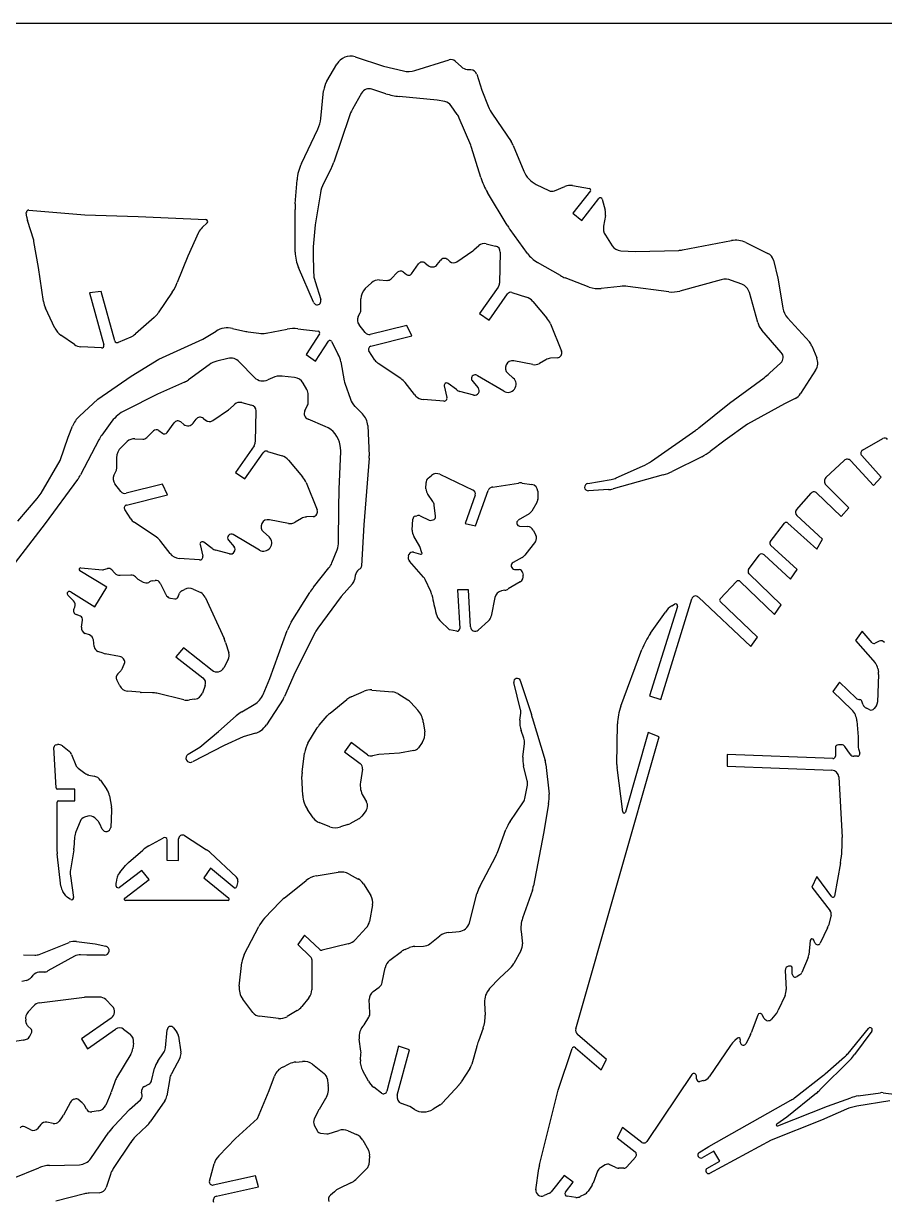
# Model space of a CAD drawing. Extents: x -388 to 195, y -213 to 246.
# Drawn here: x -265.9 to -44.5, y -56.7 to 246 of the extents above; entities that cross this region are included whole.
import ezdxf

# ---------------------------------------------------------------- set-up
doc = ezdxf.new("R2010")
doc.units = 0
doc.layers.add('CYAN', color=4, linetype='CONTINUOUS')

msp = doc.modelspace()

# ---------------------------------------------------------------- linework, layer by layer
at = {"layer": 'CYAN'}
for p, q in [((195, 246), (-388, 246)), ((-180.6, 237.44), (-173.33, 235.01)), ((-165.28, 233.93), (-156.42, 236.65)), ((-154.89, 236.3), (-153.3, 234.86)), ((-187.93, 231.19), (-185.35, 235.55)), ((-173.33, 235.01), (-168.2, 233.82)), ((-151.86, 234.22), (-150.85, 234.14)), ((-149.38, 232.98), (-148.05, 228.88)), ((-189.45, 221.6), (-188.73, 228.69)), ((-178.98, 228.09), (-181.31, 223.98)), ((-172.74, 227.95), (-176.31, 229.13)), ((-159.57, 226.31), (-169.34, 227.25)), ((-148.05, 228.88), (-146.41, 224.72)), ((-157.54, 225.91), (-159.57, 226.31)), ((-154.37, 222.61), (-155.95, 224.87)), ((-182.18, 222.04), (-186.12, 210.37)), ((-150.92, 214.73), (-153.85, 221.7)), ((-145.34, 222.69), (-140.51, 215.67)), ((-194.46, 209.97), (-190.21, 218.85)), ((-148.32, 206.43), (-150.67, 214.09)), ((-139.96, 214.66), (-137.29, 208.04)), ((-186.83, 208.69), (-188.75, 204.86)), ((-196.01, 199.63), (-195.57, 205.78)), ((-134.09, 204.64), (-130.84, 203.06)), ((-129.33, 203.01), (-126.7, 204.1)), ((-124.72, 204.31), (-120.36, 203.55)), ((-120.13, 202.98), (-124.62, 197.25)), ((-189.55, 202.44), (-190.88, 194.26)), ((-141.53, 194.17), (-146.56, 202.53)), ((-122.34, 195.34), (-117.95, 200.97)), ((-117.08, 200.8), (-116.32, 197.97)), ((-265.05, 196.16), (-265.18, 197.38)), ((-264.53, 198), (-250.15, 196.81)), ((-250.15, 196.81), (-236.4, 196.39)), ((-196.03, 187.19), (-196.06, 198.15)), ((-124.62, 197.25), (-122.34, 195.34)), ((-263.29, 190.26), (-264.89, 195.37)), ((-236.4, 196.39), (-218.99, 195.59)), ((-218.67, 194.73), (-219.99, 193.51)), ((-190.88, 194.26), (-191.4, 188.58)), ((-116.25, 196.66), (-116.74, 193.91)), ((-220.88, 192.27), (-223.63, 186.15)), ((-136.32, 186.89), (-140.78, 193.04)), ((-116.27, 191.57), (-114.53, 188.85)), ((-262.08, 183.22), (-263.22, 189.94)), ((-150.08, 187.78), (-148.84, 188.9)), ((-146.98, 189.37), (-144.5, 188.74)), ((-96.48, 187.76), (-83.89, 190.16)), ((-80.15, 189.66), (-74.47, 186.89)), ((-223.63, 186.15), (-226.36, 179.36)), ((-191.45, 187.04), (-191.33, 181.93)), ((-159.5, 184.04), (-158.71, 185.08)), ((-156.82, 185.28), (-156.28, 184.81)), ((-154.44, 184.71), (-150.38, 187.54)), ((-143.31, 187.21), (-143.51, 179.21)), ((-112.35, 187.58), (-108.53, 187.36)), ((-108.53, 187.36), (-97.43, 187.66)), ((-73.09, 185.18), (-71.94, 180.52)), ((-260.77, 174.52), (-262.08, 183.22)), ((-191.33, 174.3), (-195.2, 183.22)), ((-171.4, 180.35), (-169.71, 182.03)), ((-168.3, 182.13), (-167.41, 181.46)), ((-166.14, 181.64), (-164.36, 184.17)), ((-162.65, 184.39), (-161.88, 183.74)), ((-127.84, 181.16), (-133.74, 184.56)), ((-190.95, 179.67), (-189.47, 174.99)), ((-178.02, 177.82), (-176.43, 179.31)), ((-174.45, 180.05), (-172.44, 179.95)), ((-120.43, 178.24), (-126.65, 180.59)), ((-86.54, 180.1), (-97.13, 177.2)), ((-81.16, 178.93), (-83.84, 179.95)), ((-71.94, 180.52), (-70.65, 172.84)), ((-245.97, 177.12), (-248.92, 176.73)), ((-248.92, 176.73), (-245.22, 163.34)), ((-242.45, 164.41), (-245.97, 177.12)), ((-227.65, 176.93), (-231.24, 171.62)), ((-143.83, 178.24), (-148.64, 171.4)), ((-146.21, 169.69), (-141.47, 176.44)), ((-140.31, 176.83), (-136.57, 175.61)), ((-112.52, 178.41), (-117.38, 177.87)), ((-99.98, 177), (-110.49, 178.39)), ((-77.12, 169.11), (-79.25, 176.85)), ((-257.82, 167.63), (-260.24, 172.76)), ((-179.16, 172.42), (-179.16, 175.17)), ((-134.98, 174.55), (-131.31, 170.26)), ((-232.31, 170.41), (-237.14, 166.17)), ((-179.83, 170.63), (-179.34, 171.63)), ((-148.64, 171.4), (-146.21, 169.69)), ((-69.42, 170.3), (-63.81, 164.11)), ((-219.79, 164.85), (-216.39, 166.91)), ((-212.18, 167.58), (-208.71, 166.83)), ((-208.16, 166.74), (-205.36, 166.34)), ((-203.55, 166.39), (-198.1, 167.41)), ((-195.37, 167.51), (-190.11, 166.86)), ((-178.09, 166.52), (-179.63, 168.5)), ((-167.33, 168.35), (-176.76, 166.06)), ((-166.07, 165.65), (-167.33, 168.35)), ((-130.42, 168.79), (-127.58, 161.72)), ((-71.05, 161.41), (-76.05, 167.13)), ((-252.78, 163.44), (-256.28, 165.82)), ((-238.35, 165.37), (-241.58, 163.99)), ((-231.14, 159.7), (-219.79, 164.85)), ((-189.79, 166.19), (-193.26, 160.89)), ((-190.83, 159.2), (-187.49, 164.28)), ((-186.67, 164.23), (-184.96, 160.91)), ((-176.6, 163.02), (-166.07, 165.65)), ((-245.84, 162.57), (-251.2, 162.89)), ((-193.26, 160.89), (-190.83, 159.2)), ((-175.54, 159.45), (-177.08, 161.83)), ((-63.22, 163.14), (-61.93, 160.02)), ((-238.23, 155.28), (-231.14, 159.7)), ((-218.18, 158.26), (-223.51, 154.37)), ((-213.34, 159.87), (-216.22, 159.18)), ((-206.48, 154.96), (-210.44, 159.03)), ((-184.31, 159), (-183.45, 154.12)), ((-168.92, 154.72), (-174.67, 158.56)), ((-134.96, 158.28), (-139.84, 159.22)), ((-131.63, 159.52), (-133.2, 158.59)), ((-128.66, 160.02), (-130.37, 159.92)), ((-74.08, 156.04), (-71.2, 158.73)), ((-246.78, 149.38), (-238.23, 155.28)), ((-201.89, 154.91), (-203.1, 154.34)), ((-196.19, 154.96), (-199.44, 155.31)), ((-142.42, 151.42), (-149.16, 155.41)), ((-141.38, 156.08), (-139.97, 154.81)), ((-84.39, 148.34), (-75.46, 154.91)), ((-62.23, 156.85), (-66.09, 150.85)), ((-224.55, 153.77), (-231.44, 150.7)), ((-193.01, 151.86), (-194.01, 153.55)), ((-183.27, 153.48), (-181.84, 149.41)), ((-165.4, 150.55), (-167.78, 153.65)), ((-157.71, 152.8), (-157.02, 149.85)), ((-154.59, 151.84), (-156.74, 153.43)), ((-150.15, 150.45), (-153.67, 151.39)), ((-150.4, 153.97), (-149, 152.28)), ((-251.54, 145), (-246.78, 149.38)), ((-231.44, 150.7), (-239.79, 146.48)), ((-209.8, 148.52), (-207.3, 147.88)), ((-192.67, 148.77), (-192.67, 150.55)), ((-157.84, 148.89), (-163.09, 149.29)), ((-92.22, 142.02), (-84.39, 148.34)), ((-67.5, 149.58), (-70.2, 148.19)), ((-217.26, 143.88), (-213.19, 146.68)), ((-212.87, 146.93), (-211.66, 148.05)), ((-206.13, 146.36), (-206.3, 138.38)), ((-193.56, 146.43), (-192.94, 147.68)), ((-180.67, 147.55), (-178.74, 145.62)), ((-70.2, 148.19), (-79.75, 142.94)), ((-254.44, 139.64), (-253.33, 142.42)), ((-243.17, 143.71), (-245.77, 140.16)), ((-228.96, 140.81), (-227.17, 143.33)), ((-225.46, 143.56), (-224.68, 142.91)), ((-222.29, 143.21), (-221.52, 144.23)), ((-219.64, 144.43), (-219.07, 143.96)), ((-188.3, 142.39), (-192.74, 144.23)), ((-177.4, 142.62), (-177, 134.81)), ((-79.75, 142.94), (-85.5, 138.83)), ((-256.5, 133.59), (-254.44, 139.64)), ((-234.19, 139.52), (-232.51, 141.21)), ((-231.12, 141.3), (-230.2, 140.61)), ((-104.39, 133.44), (-93.04, 141.4)), ((-50.14, 136.31), (-44.92, 139.27)), ((-246.56, 138.9), (-251.25, 129.93)), ((-240.81, 136.99), (-239.25, 138.48)), ((-237.24, 139.2), (-235.23, 139.1)), ((-206.63, 137.39), (-211.43, 130.54)), ((-184.29, 136.2), (-184.49, 137.49)), ((-85.5, 138.83), (-89.34, 135.92)), ((-261.38, 125.21), (-256.5, 133.59)), ((-241.95, 131.59), (-241.95, 134.34)), ((-209, 128.86), (-204.27, 135.61)), ((-203.13, 135.97), (-199.39, 134.78)), ((-197.8, 133.72), (-194.14, 129.42)), ((-184.71, 126.23), (-184.27, 135.95)), ((-177, 134.24), (-178.36, 117.08)), ((-91.5, 134.59), (-99.14, 130.77)), ((-59.57, 129.23), (-54.89, 133.62)), ((-53.2, 133.57), (-47.33, 127.15)), ((-45.34, 129.35), (-50.37, 134.88)), ((-242.64, 129.8), (-242.15, 130.77)), ((-211.43, 130.54), (-209, 128.86)), ((-113.49, 129.14), (-106.7, 132.13)), ((-252.02, 128.71), (-260.34, 117.38)), ((-240.88, 125.66), (-242.42, 127.64)), ((-230.13, 127.52), (-239.54, 125.21)), ((-228.89, 124.82), (-230.13, 127.52)), ((-193.24, 127.94), (-190.39, 120.9)), ((-162.41, 126.35), (-162.4, 127.92)), ((-161.85, 129.08), (-160.96, 129.8)), ((-158.86, 130.07), (-150.3, 126.03)), ((-145.32, 126.8), (-138.6, 127.82)), ((-137.66, 127.82), (-135.18, 127.45)), ((-120.8, 127.72), (-114.78, 128.76)), ((-101.42, 129.9), (-114.31, 126.33)), ((-53.7, 121.42), (-59.6, 127.32)), ((-47.33, 127.15), (-45.34, 129.35)), ((-239.42, 122.16), (-228.89, 124.82)), ((-184.86, 121.37), (-184.71, 126.23)), ((-160.69, 123.08), (-161.95, 124.92)), ((-149.78, 124.74), (-152.38, 117.41)), ((-149.68, 116.79), (-146.41, 125.91)), ((-133.68, 125.71), (-133.67, 123.63)), ((-115.5, 126.13), (-120.6, 125.83)), ((-67.16, 120.95), (-63.36, 125.24)), ((-61.96, 125.28), (-55.68, 119.19)), ((-267.33, 117.98), (-262.38, 123.83)), ((-184.88, 112.72), (-184.86, 121.37)), ((-159.95, 119.29), (-160.29, 122.11)), ((-133.89, 122.81), (-135.23, 120.6)), ((-55.68, 119.19), (-53.7, 121.42)), ((-238.33, 118.6), (-239.89, 120.98)), ((-197.78, 117.43), (-202.66, 118.37)), ((-194.43, 118.7), (-196.01, 117.75)), ((-191.45, 119.19), (-193.16, 119.09)), ((-165.95, 115.72), (-165.8, 118.55)), ((-165.2, 119.29), (-164.78, 119.41)), ((-163.87, 119.35), (-161.61, 118.3)), ((-160.99, 118.25), (-160.56, 118.35)), ((-135.9, 119.91), (-138.7, 118.23)), ((-60.46, 113.41), (-67.08, 119.49)), ((-260.34, 117.38), (-268.92, 106.27)), ((-231.71, 113.89), (-237.47, 117.72)), ((-204.19, 115.25), (-202.77, 113.97)), ((-178.36, 117.08), (-178.96, 106.55)), ((-152.38, 117.41), (-149.68, 116.79)), ((-138.33, 116.76), (-136.25, 116.64)), ((-134.83, 115.72), (-134.14, 114.43)), ((-73.89, 112.7), (-70.25, 117.48)), ((-69.37, 117.54), (-61.95, 110.84)), ((-228.22, 109.7), (-230.57, 112.82)), ((-217.41, 111.01), (-219.54, 112.6)), ((-213.19, 113.12), (-211.78, 111.43)), ((-205.24, 110.59), (-211.96, 114.57)), ((-163.99, 111.48), (-165.57, 114.18)), ((-134.28, 112.78), (-136.99, 109.25)), ((-61.95, 110.84), (-60.46, 113.41)), ((-220.51, 111.98), (-219.81, 109.03)), ((-212.95, 109.62), (-216.49, 110.54)), ((-186.59, 107.27), (-185.26, 110.62)), ((-166.92, 109.11), (-166.79, 109.45)), ((-165.65, 110.06), (-163.79, 109.55)), ((-163.44, 109.89), (-163.99, 111.48)), ((-79.45, 105.56), (-76.7, 109.28)), ((-75.49, 109.38), (-68.64, 103.1)), ((-66.96, 105.56), (-73.8, 111.8)), ((-251.17, 105.98), (-245.62, 105.53)), ((-220.63, 108.04), (-225.89, 108.43)), ((-191.38, 101), (-187.36, 105.98)), ((-163.02, 103.62), (-166.64, 107.71)), ((-137.69, 108.66), (-139.99, 107.41)), ((-244.48, 101.07), (-251.39, 105.28)), ((-245.22, 105.58), (-244.28, 105.81)), ((-243.19, 105.48), (-242.47, 104.69)), ((-241.03, 104.09), (-238.3, 104.17)), ((-237.09, 103.7), (-236.66, 103.24)), ((-236.47, 103.1), (-235.16, 102.36)), ((-180.6, 104.04), (-180.79, 102.93)), ((-179.38, 105.75), (-179.66, 105.56)), ((-161.17, 99.9), (-162.62, 103.03)), ((-139.62, 105.62), (-138.43, 105.56)), ((-137.58, 104.81), (-137.43, 104.14)), ((-71.12, 96.48), (-79.35, 104.46)), ((-68.64, 103.1), (-66.96, 105.56)), ((-247.55, 95.96), (-244.48, 101.07)), ((-233.69, 102.28), (-233.47, 102.41)), ((-232.85, 102.63), (-232.06, 102.75)), ((-230.79, 102.09), (-229.51, 99.51)), ((-225.19, 100.1), (-224.5, 100.47)), ((-222.24, 100.52), (-220.33, 99.63)), ((-181.29, 101.91), (-184.26, 98.66)), ((-160.89, 99.04), (-161.17, 99.9)), ((-151.49, 100.33), (-154.27, 100.33)), ((-154.27, 100.33), (-153.72, 90.41)), ((-150.97, 90.83), (-151.49, 100.33)), ((-142.12, 100.25), (-142.99, 100.08)), ((-138.21, 102.39), (-141.25, 100.57)), ((-86.79, 98), (-82.6, 102.48)), ((-81.61, 102.51), (-72.76, 94)), ((-253.05, 97.52), (-254.48, 98.95)), ((-253.75, 99.88), (-247.55, 95.96)), ((-229.38, 99.29), (-229.11, 98.84)), ((-228.12, 98.22), (-227, 98.07)), ((-226.16, 98.54), (-225.77, 99.46)), ((-219.22, 98.49), (-214.31, 87.81)), ((-197.06, 92), (-192.32, 99.68)), ((-184.26, 98.66), (-190.22, 90.52)), ((-144.67, 98.4), (-145.62, 93.61)), ((-102.06, 72.19), (-94.05, 98.07)), ((-92.38, 98.5), (-78.88, 85.77)), ((-77.15, 88.2), (-86.77, 97.35)), ((-252.96, 95.42), (-252.74, 95.91)), ((-251.29, 93.58), (-252.36, 93.98)), ((-97.75, 96.11), (-104.91, 73.08)), ((-104.68, 89.18), (-100.84, 94.65)), ((-99.23, 96.24), (-98.54, 96.68)), ((-72.76, 94), (-71.12, 96.48)), ((-251, 90.76), (-250.7, 92.52)), ((-156.4, 90.04), (-158.85, 92.49)), ((-146.33, 92.34), (-148.99, 89.99)), ((-248.94, 88.75), (-250.07, 89.14)), ((-202.56, 77.57), (-198.1, 89.89)), ((-190.91, 89.39), (-196.06, 79.2)), ((-154.47, 89.74), (-156.4, 90.04)), ((-78.88, 85.77), (-77.15, 88.2)), ((-50.25, 89.74), (-51.99, 87.31)), ((-47.66, 86.76), (-50.25, 89.74)), ((-247.75, 85.77), (-247.95, 87.46)), ((-224.8, 85.4), (-226.75, 83.15)), ((-217.41, 79.65), (-224.8, 85.4)), ((-213.94, 86.81), (-213.13, 84.19)), ((-112.32, 70.43), (-106.87, 85.01)), ((-51.99, 87.31), (-46.9, 81.54)), ((-45.86, 87.12), (-46.88, 86.62)), ((-245.44, 84.06), (-246.76, 84.52)), ((-241.21, 83.22), (-244.93, 83.91)), ((-239.92, 82.15), (-240.22, 82.57)), ((-226.75, 83.15), (-219.76, 77.72)), ((-213.29, 82.4), (-214.41, 80.3)), ((-241.68, 78.73), (-240.91, 79.53)), ((-240.44, 80.22), (-239.87, 81.66)), ((-196.06, 79.2), (-198.76, 72.94)), ((-46.24, 80.12), (-46.09, 79.16)), ((-241.16, 75.64), (-241.93, 77.2)), ((-219.19, 75.76), (-219.91, 73.8)), ((-204.29, 73.45), (-202.56, 77.57)), ((-138.11, 69.51), (-139.82, 76.55)), ((-138.16, 77), (-135.29, 68.32)), ((-56.1, 76.58), (-57.84, 74.17)), ((-51.81, 72.49), (-56.1, 76.58)), ((-46.05, 78.61), (-46.28, 71.5)), ((-235.88, 74), (-239.2, 74.3)), ((-232.75, 73.9), (-235.6, 73.97)), ((-224.72, 72.09), (-231.64, 73.75)), ((-181.66, 72.81), (-178.31, 74.27)), ((-176.31, 74.59), (-170.98, 74.1)), ((-169.66, 73.65), (-167.11, 72.06)), ((-104.91, 73.08), (-102.06, 72.19)), ((-57.84, 74.17), (-52.93, 69.49)), ((-221.82, 72.24), (-223.24, 72.03)), ((-209.8, 68.97), (-206.58, 70.85)), ((-199.14, 72.24), (-203.45, 65.65)), ((-187.04, 68.67), (-182.8, 72.11)), ((-166.32, 71.4), (-164.51, 69.39)), ((-50.03, 70.78), (-50.42, 71.87)), ((-48.32, 69.5), (-49.18, 69.91)), ((-46.59, 70.61), (-47.18, 69.81)), ((-215.77, 63.93), (-211.24, 67.93)), ((-189.87, 65.55), (-187.81, 67.92)), ((-138.25, 66.84), (-138.06, 68.6)), ((-135.08, 67.5), (-131.77, 56.49)), ((-51.59, 66.64), (-51.29, 62.57)), ((-220.58, 59.89), (-215.77, 63.93)), ((-192.77, 60.88), (-190.39, 64.83)), ((-163.1, 66.34), (-162.72, 63.81)), ((-137.26, 62.17), (-137.96, 64.16)), ((-113.34, 55.46), (-113.17, 65.87)), ((-105.26, 63.64), (-111.11, 43.18)), ((-102.48, 62.57), (-105.26, 63.64)), ((-209.4, 62.55), (-214.28, 60.29)), ((-206.23, 63.46), (-209.4, 62.55)), ((-181.61, 61.13), (-183.37, 58.7)), ((-177.45, 57.93), (-181.61, 61.13)), ((-163.39, 61.11), (-164.36, 59.75)), ((-137.48, 57.34), (-137.11, 60.86)), ((-123.9, -12.54), (-102.48, 62.57)), ((-51.29, 62.57), (-51.29, 60.31)), ((-257.52, 49.41), (-258.09, 59.8)), ((-257.52, 60.49), (-257.15, 60.54)), ((-255.91, 60.19), (-254.17, 58.85)), ((-253.56, 58.03), (-252.46, 55.23)), ((-223.6, 58.06), (-220.58, 59.89)), ((-214.28, 60.29), (-222.49, 56.08)), ((-194.25, 53.5), (-193.64, 58.33)), ((-183.37, 58.7), (-179.31, 55.65)), ((-174.55, 58.03), (-176.18, 57.66)), ((-169.19, 58.31), (-174.55, 58.03)), ((-165.53, 58.99), (-169.19, 58.31)), ((-57.79, 56.97), (-84.93, 57.98)), ((-84.93, 57.98), (-84.93, 55.01)), ((-57.14, 59.72), (-57.14, 57.59)), ((-55.53, 60.49), (-56.37, 60.49)), ((-53.32, 58.06), (-54.69, 60.04)), ((-51.49, 57.54), (-52.36, 57.56)), ((-51.14, 59.22), (-50.89, 58.33)), ((-136.37, 51.22), (-137.34, 55.11)), ((-131.56, 55.41), (-130.77, 47.8)), ((-111.81, 43.23), (-113.29, 54.66)), ((-84.93, 55.01), (-58.06, 53.99)), ((-251.87, 54.46), (-250.1, 53.2)), ((-249.07, 52.73), (-247.75, 52.46)), ((-194.11, 47.47), (-194.3, 52.31)), ((-178.74, 54.24), (-179.26, 50.85)), ((-56.28, 52.23), (-55.43, 36.69)), ((-252.71, 49.06), (-257.15, 49.06)), ((-252.71, 46.08), (-252.71, 49.06)), ((-246.1, 51.36), (-244.45, 49.03)), ((-137.01, 46.68), (-136.35, 50.13)), ((-257.29, 33.2), (-257.29, 45.71)), ((-256.92, 46.08), (-252.71, 46.08)), ((-243.77, 47.37), (-243.29, 44.5)), ((-178.59, 47.3), (-177.7, 45.79)), ((-140.76, 40.81), (-137.48, 45.57)), ((-243.24, 43.56), (-243.49, 39.24)), ((-191.4, 41.7), (-192.91, 43.9)), ((-177.82, 43.56), (-178.91, 42.12)), ((-130.89, 45.34), (-132.21, 37.66)), ((-251.35, 40.81), (-252.44, 38.15)), ((-249.39, 42.15), (-250.2, 41.87)), ((-246.78, 40.91), (-247.6, 41.72)), ((-245.67, 38.82), (-246.29, 40.18)), ((-187.14, 39.44), (-189.89, 40.51)), ((-182.48, 39.99), (-184.41, 39.37)), ((-179.64, 41.49), (-182.03, 40.18)), ((-252.76, 36.76), (-252.96, 33.91)), ((-233.67, 34.53), (-229.9, 36.59)), ((-224.47, 37.14), (-218.82, 33.49)), ((-143.73, 33.49), (-141.86, 38.68)), ((-132.21, 37.66), (-134.76, 24.22)), ((-253, 33.52), (-253.82, 28.36)), ((-238.88, 30.22), (-235.26, 33.42)), ((-229.01, 36.05), (-229.01, 30.82)), ((-226.04, 30.77), (-226.04, 36.29)), ((-256.33, 24.17), (-257.24, 32.45)), ((-229.01, 30.82), (-226.04, 30.77)), ((-217.89, 32.77), (-211.11, 26.45)), ((-148.57, 24.05), (-144.46, 31.86)), ((-235.5, 28.16), (-241.23, 23.8)), ((-241.13, 27.69), (-239.64, 29.43)), ((-233.62, 25.88), (-235.5, 28.16)), ((-217.85, 28.73), (-219.56, 26.28)), ((-211.76, 23.74), (-217.85, 28.73)), ((-190.61, 26.78), (-184.96, 27.72)), ((-182.18, 27.25), (-179.83, 25.98)), ((-55.85, 30.1), (-57.39, 21.57)), ((-253.85, 26.82), (-253.03, 21.22)), ((-242.05, 24.17), (-242.07, 25.04)), ((-239.89, 21.07), (-233.62, 25.88)), ((-219.56, 26.28), (-213.12, 21.05)), ((-210.79, 25.34), (-211.16, 23.95)), ((-198.9, 21.09), (-193.24, 25.61)), ((-178.52, 24.76), (-176.58, 21.72)), ((-61.95, 26.63), (-63.19, 23.92)), ((-58.05, 21.4), (-61.95, 26.63)), ((-255.04, 21.69), (-255.81, 22.81)), ((-253.78, 20.73), (-254.64, 21.29)), ((-151.24, 14.75), (-149.31, 22.16)), ((-135.06, 23.13), (-137.59, 15.89)), ((-63.19, 23.92), (-58.45, 17.8)), ((-213.32, 20.48), (-239.69, 20.48)), ((-203.9, 15.9), (-199.93, 20.13)), ((-176.13, 19.31), (-176.92, 15.07)), ((-58.25, 16.69), (-58.95, 14.01)), ((-209.14, 6.57), (-205.43, 13.73)), ((-177.79, 13.39), (-180.62, 10.36)), ((-156.52, 12.25), (-153.9, 12.49)), ((-137.98, 12.44), (-137.63, 9.35)), ((-59.18, 13.39), (-61.03, 9.49)), ((-261.88, 6.59), (-254.17, 9.69)), ((-252.32, 9.9), (-247.5, 9.32)), ((-247.5, 9.32), (-244.78, 8.68)), ((-193.61, 11.55), (-195.39, 9.17)), ((-195.39, 9.17), (-192.07, 5.98)), ((-189.72, 7.83), (-193.61, 11.55)), ((-182.4, 9.32), (-189.1, 7.66)), ((-161.43, 9.3), (-158.85, 11.33)), ((-63.62, 10.17), (-64.01, 6.52)), ((-62.4, 9.54), (-62.69, 10.29)), ((-265.9, 6.5), (-262.97, 6.4)), ((-252.81, 6.12), (-259.63, 2.33)), ((-249.59, 6.37), (-251.22, 6.47)), ((-245.05, 6.36), (-249.59, 6.37)), ((-171.67, 5.11), (-168.72, 7.34)), ((-167.8, 7.86), (-166.67, 8.36)), ((-165.32, 8.65), (-163.02, 8.73)), ((-138.01, 7.54), (-139.84, 4.27)), ((-210.45, -1.56), (-209.77, 4.49)), ((-191.79, 5.28), (-191.78, -2.48)), ((-173.65, -0.59), (-172.91, 3.15)), ((-68.62, 3.55), (-69.17, 3.55)), ((-68.22, 1.54), (-68.22, 3.15)), ((-64.18, 5.83), (-65.77, 1.96)), ((-263.47, 1.22), (-263.96, 0.64)), ((-260.54, 2.06), (-261.93, 1.98)), ((-143.48, 0.52), (-146.06, -2.21)), ((-141.08, 2.68), (-143.48, 0.52)), ((-70.06, 2.48), (-69.78, -2.4)), ((-66.29, 1.34), (-67.01, 0.87)), ((-265.16, -0.09), (-266.34, -0.37)), ((-175.99, -2.95), (-174.45, -1.83)), ((-261.86, -5.9), (-250.18, -4.41)), ((-249.16, -4.36), (-246.39, -4.36)), ((-244.76, -5.04), (-243.07, -6.74)), ((-206.91, -8.34), (-209.53, -4.91)), ((-192.52, -4.56), (-194.35, -6.82)), ((-176.83, -8.43), (-177, -5.03)), ((-147.35, -5.85), (-147.21, -9.02)), ((-70.09, -3.98), (-71.82, -7.78)), ((-264.71, -8.18), (-263.27, -6.64)), ((-195.55, -7.85), (-198.15, -9.42)), ((-77.12, -9.02), (-78.76, -13.56)), ((-75.45, -9.87), (-75.98, -8.92)), ((-72.29, -8.5), (-73.55, -10.04)), ((-265.19, -11.13), (-265.33, -10.34)), ((-263.99, -12.52), (-264.76, -11.85)), ((-243.34, -9.79), (-251.02, -15.12)), ((-200.35, -9.89), (-205.19, -9.32)), ((-178.34, -11.53), (-177.13, -9.59)), ((-264.27, -14.47), (-263.79, -13.43)), ((-251.02, -15.12), (-249.46, -17.67)), ((-249.46, -17.67), (-242.22, -12.62)), ((-240.17, -12.67), (-238.5, -13.96)), ((-229.41, -17.47), (-228.98, -12.79)), ((-227.35, -12.3), (-226.46, -13.43)), ((-226.04, -14.4), (-225.41, -18.52)), ((-147.72, -12.39), (-148.94, -15.74)), ((-115.97, -20.45), (-123.46, -13.98)), ((-82.33, -14.97), (-83, -15.57)), ((-78.96, -14.03), (-80.07, -16.31)), ((-53.89, -18.86), (-48.61, -12.44)), ((-47.76, -13.13), (-52.26, -19.14)), ((-268.75, -15.84), (-265.9, -15.42)), ((-265.65, -15.34), (-265.15, -15.22)), ((-237.6, -16.21), (-237.81, -17.62)), ((-179.13, -18.29), (-179.58, -15.17)), ((-169.46, -16.98), (-172.49, -28.61)), ((-169.79, -29.62), (-166.66, -17.97)), ((-166.66, -17.97), (-169.46, -16.98)), ((-149.38, -17.13), (-150.62, -21.62)), ((-128.39, -28.31), (-124.84, -17.65)), ((-123.96, -17.41), (-117.33, -23.1)), ((-84.14, -16.86), (-89.59, -24.89)), ((-81.59, -15.94), (-81.58, -15.32)), ((-238.31, -19.03), (-241.98, -25.13)), ((-231.39, -20.87), (-229.88, -18.74)), ((-225.66, -19.93), (-227.89, -24.15)), ((-195.86, -21.1), (-194.13, -20.92)), ((-179.28, -20.52), (-179.13, -18.96)), ((-117.33, -23.1), (-115.97, -20.45)), ((-53.35, -20.52), (-61.11, -28.28)), ((-59.76, -24.13), (-54.76, -19.78)), ((-232.97, -25.9), (-232.21, -22.71)), ((-199.26, -22.38), (-197.58, -21.58)), ((-191.6, -21.67), (-188.58, -24.07)), ((-177.22, -26.03), (-178.69, -23.38)), ((-151.15, -22.78), (-153.35, -26.2)), ((-242.45, -26.15), (-243.36, -28.85)), ((-234.82, -27.35), (-233.67, -26.8)), ((-228.32, -25.36), (-229.06, -29.82)), ((-202.71, -28.43), (-201.35, -24.69)), ((-187.86, -25.28), (-187.56, -27.14)), ((-153.92, -26.97), (-158.14, -31.58)), ((-94.07, -24.31), (-105.66, -41.52)), ((-92.89, -25.38), (-92.89, -24.66)), ((-91.05, -25.88), (-92, -26.08)), ((-67.63, -30.27), (-60.17, -24.47)), ((-243.46, -29.1), (-244.75, -32.2)), ((-235.41, -29.57), (-235.55, -28.83)), ((-205.78, -35.65), (-202.71, -28.43)), ((-173.85, -29.08), (-175.86, -27.59)), ((-133.25, -47.55), (-128.39, -28.31)), ((-62, -29.08), (-69.66, -35.25)), ((-51.29, -29.82), (-45.51, -28.98)), ((-44.85, -28.98), (-41.3, -29.45)), ((-253.85, -31.43), (-255.63, -34.78)), ((-252.46, -30.54), (-252.96, -30.69)), ((-250.78, -31.61), (-251.97, -30.64)), ((-249.73, -33.24), (-250.23, -32.25)), ((-242.57, -37.48), (-238.68, -33.29)), ((-238.68, -33.29), (-235.85, -30.84)), ((-229.58, -31.06), (-233.32, -36.46)), ((-188.21, -30.49), (-189.92, -33.34)), ((-166.59, -32.57), (-168.72, -31.75)), ((-165.4, -33.29), (-166.59, -32.57)), ((-158.76, -32.1), (-160.6, -33.23)), ((-89.72, -42.84), (-68.59, -30.91)), ((-71.97, -37.53), (-59.15, -32.4)), ((-54.29, -33.24), (-60.74, -36.04)), ((-59.15, -32.4), (-53.15, -30.29)), ((-43.11, -31.08), (-51.61, -32.45)), ((-255.93, -35.22), (-256.77, -36.34)), ((-246.61, -33.66), (-248.32, -33.93)), ((-211.38, -40.8), (-205.78, -35.65)), ((-190.31, -34.03), (-191.16, -35.72)), ((-60.74, -36.04), (-73.63, -41.2)), ((-69.66, -35.25), (-72.21, -37.06)), ((-263.99, -38.52), (-265.57, -37.73)), ((-261.47, -37.18), (-262.18, -38.12)), ((-258.26, -36.92), (-259.92, -36.59)), ((-248.62, -45.91), (-243.93, -39.12)), ((-234.17, -37.46), (-237.07, -40.26)), ((-191.13, -37.33), (-190.34, -38.85)), ((-187.56, -39.54), (-184.79, -38.67)), ((-182.45, -38.8), (-180.28, -39.73)), ((-111.9, -37.93), (-113.24, -40.58)), ((-106.94, -41.75), (-111.9, -37.93)), ((-238.31, -41.74), (-242.82, -48.51)), ((-215.7, -45.24), (-211.38, -40.8)), ((-189.52, -39.39), (-187.88, -39.56)), ((-178.66, -41.17), (-177.22, -43.75)), ((-113.24, -40.58), (-108.66, -44.17)), ((-73.63, -41.2), (-89.49, -49.75)), ((-176.9, -45.31), (-177.12, -47.52)), ((-92.18, -44.38), (-89.72, -42.84)), ((-88.43, -44), (-91.38, -45.69)), ((-86.89, -46.55), (-88.43, -44)), ((-268.73, -51.07), (-261.93, -48.26)), ((-259.23, -47.7), (-251.54, -47.5)), ((-218.1, -51.71), (-216.89, -47.3)), ((-177.52, -48.36), (-180.48, -51.3)), ((-116.37, -47.54), (-117.58, -48.29)), ((-113.79, -48.17), (-115.1, -47.5)), ((-111.53, -48.38), (-112.87, -48.36)), ((-108.53, -45.59), (-110.74, -48.04)), ((-90.21, -48.44), (-86.89, -46.55)), ((-243.56, -50.02), (-244.63, -53.35)), ((-206.25, -50.32), (-217.14, -52.73)), ((-205.51, -53.2), (-206.25, -50.32)), ((-134.14, -53.92), (-133.42, -48.44)), ((-126.92, -50.25), (-130.2, -54.46)), ((-124.55, -52.01), (-126.92, -50.25)), ((-118.28, -49.13), (-119.44, -52.26)), ((-216.24, -55.58), (-205.51, -53.2)), ((-185.97, -54.44), (-187, -55.35)), ((-181.74, -52.18), (-184.74, -53.59)), ((-126.54, -54.58), (-124.55, -52.01)), ((-119.71, -52.78), (-120.75, -54.34)), ((-250.25, -54.98), (-257.62, -56.89)), ((-246.44, -54.71), (-248.99, -54.81)), ((-130.65, -54.82), (-132.06, -55.45)), ((-123.85, -55.9), (-126.11, -55.63)), ((-121.63, -55.12), (-122.78, -55.7))]:
    msp.add_line(p, q, dxfattribs=at)
for centre, radius, start, end in [((-181.77, 233.45), 4.16, 73.6057, 149.6014), ((-155.96, 235.14), 1.58, 47.3352, 107.1943), ((-166.94, 239.3), 5.62, 257.0161, 287.1778), ((-151.63, 236.66), 2.46, 227.1376, 264.5332), ((-150.99, 232.45), 1.69, 17.9762, 85.0459), ((-182.63, 228.13), 6.12, 150.052, 174.8187), ((-177.01, 226.98), 2.27, 71.9493, 150.5959), ((-167.83, 243.09), 15.91, 252.0344, 264.5604), ((-158.05, 223.4), 2.56, 34.9821, 78.4343), ((-136.96, 228.37), 10.13, 201.1428, 214.1642), ((-197.73, 222.43), 8.33, 334.5193, 354.2844), ((-171.55, 218.43), 11.22, 150.4028, 161.2414), ((-158.36, 219.74), 4.92, 23.4892, 35.7759), ((-144.95, 212.63), 5.38, 22.0877, 34.418), ((-157.45, 211.86), 7.14, 18.2213, 23.7687), ((-183.82, 204.92), 11.78, 154.5833, 175.7888), ((-198.37, 214.51), 12.93, 333.2383, 341.3264), ((-131.4, 211.73), 17.73, 197.4182, 211.2584), ((-131.24, 210.52), 6.54, 202.2906, 244.1154), ((-181.22, 201.04), 8.45, 153.1238, 170.5126), ((-130.03, 204.69), 1.83, 243.6617, 292.556), ((-125.34, 200.8), 3.57, 80.0476, 112.5423), ((-120.41, 203.2), 0.35, 320.7509, 81.7732), ((-117.56, 200.69), 0.487, 13.5672, 143.7524), ((-264.58, 197.4), 0.596, 85.2626, 182.5837), ((-177.39, 198.26), 18.67, 175.7923, 180.3589), ((-119.24, 197.18), 3.03, 350.1677, 15.2258), ((-261.26, 196.52), 3.81, 185.3472, 197.6014), ((-219.03, 195.09), 0.508, 314.9967, 85.7008), ((-128.02, 202.31), 15.78, 211.051, 215.9959), ((-113.49, 193.34), 3.3, 170.0541, 212.4086), ((-217.33, 190.66), 3.89, 132.9449, 155.5647), ((-265.55, 189.58), 2.36, 8.9342, 16.931), ((-178.61, 187.39), 12.85, 174.7072, 181.569), ((-152.1, 190.02), 3.02, 304.8267, 312.1621), ((-147.47, 187.39), 2.04, 75.9885, 132.084), ((-144.85, 187.24), 1.54, 359.0038, 77.0179), ((-112.2, 190.34), 2.76, 212.544, 266.8809), ((-97.58, 193.44), 5.78, 271.4934, 280.901), ((-82.77, 184.29), 5.98, 63.9601, 100.7504), ((-185.93, 187.24), 10.1, 180.2891, 203.4258), ((-163.4, 183.48), 1.18, 50.603, 144.2939), ((-157.67, 184.29), 1.3, 49.3365, 142.7718), ((-155.29, 185.96), 1.51, 229.4156, 304.3482), ((-129.55, 191.8), 8.36, 215.9444, 239.9355), ((-75.61, 184.56), 2.59, 13.7746, 63.9322), ((-183.05, 182.16), 8.28, 181.5902, 197.5103), ((-168.95, 181.27), 1.08, 53.0202, 134.8768), ((-166.86, 182.16), 0.888, 231.9804, 324.0686), ((-160.84, 185.06), 1.68, 231.775, 322.8134), ((-238.24, 184.11), 12.79, 325.8689, 338.2077), ((-174.57, 177.35), 2.7, 87.3589, 133.4973), ((-172.36, 181.31), 1.37, 266.7725, 314.969), ((-145.27, 179.26), 1.76, 324.6747, 358.3709), ((-123.78, 188.18), 8.11, 239.9258, 249.2541), ((-85.42, 175.92), 4.33, 68.6245, 105.027), ((-82.28, 176), 3.14, 15.7844, 69.2306), ((-175.51, 175.17), 3.65, 133.3325, 179.9977), ((-140.63, 175.86), 1.02, 71.4915, 145.0958), ((-137.66, 172.27), 3.52, 40.4157, 71.9271), ((-118.13, 184.39), 6.57, 249.5378, 276.5756), ((-111.6, 170.01), 8.45, 82.4262, 96.2321), ((-99.07, 184.24), 7.3, 262.8211, 285.3909), ((-254.36, 175.46), 6.48, 188.3666, 204.6474), ((-190.4, 174.64), 0.993, 200.347, 20.4757), ((-65.74, 173.65), 4.98, 189.4577, 222.3752), ((-236.58, 175.23), 6.45, 311.5056, 325.9002), ((-178.02, 169.72), 2.02, 153.3213, 217.3904), ((-180.94, 172.41), 1.79, 333.8304, 0.0544), ((-135.42, 166.75), 5.4, 22.2506, 40.4954), ((-253.72, 169.55), 4.52, 205.1117, 235.5431), ((-213.44, 161.93), 5.79, 77.415, 120.6797), ((-207.19, 173.75), 7.08, 257.6099, 262.0888), ((-196.44, 158.58), 8.99, 83.1613, 100.6337), ((-190.18, 166.42), 0.447, 329.4, 82.0932), ((-177.07, 167.31), 1.29, 217.9221, 284.2913), ((-72.21, 170.48), 5.1, 195.5982, 221.0608), ((-241.83, 164.58), 0.644, 195.6491, 292.6105), ((-240.28, 169.63), 4.67, 294.2946, 312.1471), ((-204.61, 171.92), 5.63, 262.3374, 280.8281), ((-187.09, 164.02), 0.476, 27.3652, 145.6277), ((-66.27, 161.93), 3.29, 21.702, 41.5445), ((-251, 166.04), 3.16, 235.5553, 266.3935), ((-245.83, 163.19), 0.62, 268.5146, 13.8205), ((-190.98, 157.82), 6.77, 10.0903, 27.2072), ((-176.41, 162.25), 0.793, 104.4456, 212.1493), ((-128.73, 161.26), 1.24, 273.4097, 21.9487), ((-72.51, 160.14), 1.93, 312.9208, 40.8664), ((-214.9, 153.81), 5.53, 103.7991, 126.3413), ((-212.63, 156.9), 3.05, 44.1444, 103.4688), ((-172.95, 161.1), 3.07, 212.5089, 235.9427), ((-140.19, 157.44), 1.81, 79.0196, 228.8967), ((-134.49, 160.74), 2.5, 259.1794, 300.8543), ((-130.18, 157.12), 2.81, 93.8098, 121.107), ((-65.12, 158.73), 3.45, 326.9708, 21.9659), ((-204.35, 157.05), 2.98, 224.4732, 294.6539), ((-199.94, 150.68), 4.66, 83.745, 114.6566), ((-196.49, 152.11), 2.87, 30.0941, 84.0384), ((-171.52, 150.8), 4.7, 37.2949, 56.4083), ((-149.78, 154.69), 0.95, 49.2588, 229.2739), ((-141.35, 153.23), 2.1, 239.5151, 48.7656), ((-83.25, 165.84), 13.42, 305.5024, 313.1088), ((-226.85, 158.96), 5.67, 293.9641, 306.0901), ((-195.25, 150.57), 2.58, 359.4398, 29.9963), ((-179.36, 154.88), 4.15, 190.4661, 199.686), ((-157.12, 152.95), 0.613, 51.2948, 194.1334), ((-152.98, 153.99), 2.69, 233.1877, 254.9993), ((-149.86, 151.54), 1.13, 254.7262, 40.554), ((-210.29, 146.53), 2.04, 75.9885, 132.084), ((-195.11, 148.8), 2.44, 332.5856, 359.2242), ((-177.15, 151.07), 4.98, 199.516, 225.0077), ((-162.81, 152.46), 3.22, 216.3899, 226.3932), ((-162.84, 152.51), 3.23, 227.4046, 265.5365), ((-157.8, 149.68), 0.795, 266.9561, 12.4953), ((-69.12, 152.81), 3.61, 296.5887, 327.0008), ((-235.93, 138.35), 9, 115.4374, 143.5104), ((-214.86, 149.19), 3.01, 303.5275, 311.2832), ((-207.66, 146.39), 1.54, 359.0499, 76.226), ((-192.12, 145.71), 1.61, 153.2907, 247.4281), ((-181.96, 142.38), 4.57, 2.9786, 45.1402), ((-246.78, 139.79), 7.05, 132.4606, 158.1326), ((-226.21, 142.64), 1.18, 51.0174, 144.5486), ((-223.63, 144.23), 1.68, 231.6156, 322.8315), ((-220.49, 143.44), 1.3, 49.2308, 142.7344), ((-218.11, 145.13), 1.51, 230.8444, 304.3336), ((-190.76, 136.55), 6.34, 8.5289, 67.2018), ((-237.91, 134.36), 9.77, 143.5725, 152.3394), ((-235.19, 140.49), 1.39, 268.2508, 315.8485), ((-231.76, 140.44), 1.08, 53.5027, 134.1125), ((-229.68, 141.33), 0.888, 234.0517, 324.0517), ((-102.03, 154.11), 15.57, 305.298, 309.0787), ((-44.46, 138.47), 0.922, 34.7793, 119.8546), ((-238.31, 134.34), 3.65, 133.3402, 179.9526), ((-237.41, 136.5), 2.71, 86.4749, 132.9015), ((-208.06, 138.4), 1.76, 324.6947, 359.179), ((-49.68, 135.5), 0.929, 119.2902, 221.8161), ((-203.45, 135.01), 1.02, 71.4924, 143.9452), ((-200.48, 131.44), 3.52, 40.4157, 71.9271), ((-185.6, 136), 1.33, 357.9582, 8.6455), ((-181.41, 134.6), 4.42, 357.2531, 2.7469), ((-181.43, 134.31), 4.43, 359.0452, 0.9548), ((-112.16, 144.4), 13.43, 294.0002, 305.3367), ((-97.62, 146.91), 13.75, 296.4017, 306.9823), ((-54.07, 132.75), 1.19, 43.3449, 133.4234), ((-243.73, 131.59), 1.78, 332.6191, 359.9363), ((-159.7, 128.26), 1.99, 64.9861, 129.4392), ((-104.79, 142.18), 12.74, 285.3634, 296.3505), ((-259.72, 134.36), 9.56, 323.7298, 332.3599), ((-240.84, 128.9), 2.02, 153.3851, 218.4487), ((-198.25, 125.91), 5.4, 22.0694, 40.5062), ((-160.88, 127.92), 1.51, 129.8078, 180.0945), ((-138.13, 124.59), 3.26, 81.6865, 98.3135), ((-135.43, 125.71), 1.75, 359.9385, 81.8305), ((-120.7, 126.78), 0.947, 96.0542, 276.0542), ((-115.71, 134.29), 5.61, 279.6044, 293.3466), ((-58.65, 128.26), 1.33, 133.4538, 224.9746), ((-269.62, 130.05), 9.55, 319.3437, 329.5995), ((-239.87, 126.46), 1.29, 218.3221, 284.7469), ((-159.9, 126.35), 2.51, 179.9993, 214.9246), ((-150.74, 125.11), 1.03, 339.3503, 64.471), ((-145.11, 125.44), 1.38, 98.5777, 160.042), ((-115.84, 131.83), 5.71, 273.4771, 285.5961), ((-62.64, 124.59), 0.965, 45.0077, 138.1044), ((-239.22, 121.4), 0.793, 104.4456, 212.1493), ((-162.47, 121.79), 2.2, 8.4565, 35.9209), ((-135.25, 123.63), 1.58, 329.0223, 0.0156), ((-235.75, 120.26), 3.07, 212.7928, 235.9549), ((-203.04, 116.62), 1.79, 77.7564, 229.849), ((-192.99, 116.29), 2.8, 93.5133, 120.8135), ((-191.54, 120.43), 1.24, 273.7742, 22.3728), ((-164.97, 118.5), 0.825, 106.0798, 176.6899), ((-164.41, 118.15), 1.32, 65.8617, 106.3712), ((-161.23, 119.12), 0.9, 245.4315, 285.7711), ((-160.78, 119.16), 0.842, 284.6988, 8.7261), ((-138.28, 117.55), 0.791, 121.7369, 266.7299), ((-136.99, 121.64), 2.04, 302.1883, 329.4143), ((-66.36, 120.26), 1.05, 138.9401, 227.0171), ((-197.32, 119.89), 2.5, 259.4312, 301.3964), ((-163.22, 115.57), 2.73, 176.9299, 210.5575), ((-136.35, 114.93), 1.71, 27.4276, 86.5382), ((-69.78, 117.11), 0.599, 46.5838, 141.741), ((-234.31, 109.97), 4.7, 37.2914, 56.4118), ((-219.93, 112.14), 0.601, 49.5031, 195.6395), ((-212.45, 113.74), 0.968, 59.5028, 219.8063), ((-204.17, 112.4), 2.1, 239.5165, 48.3089), ((-190.11, 112.58), 5.23, 338.0228, 1.5843), ((-135.48, 113.71), 1.52, 322.1877, 28.2439), ((-73.35, 112.3), 0.666, 142.7589, 228.1218), ((-225.64, 111.65), 3.24, 217.1969, 265.5822), ((-220.58, 108.83), 0.795, 266.4935, 14.4653), ((-215.74, 113.12), 2.69, 231.7559, 253.8119), ((-212.65, 110.71), 1.13, 255.0093, 39.368), ((-165.57, 108.65), 1.42, 161.4789, 221.4792), ((-165.89, 109.15), 0.941, 74.8177, 161.6125), ((-163.71, 109.82), 0.282, 254.6531, 14.9531), ((-138.72, 110.59), 2.19, 298.2158, 322.2744), ((-76.05, 108.8), 0.807, 45.7473, 143.6684), ((-251.28, 105.63), 0.365, 72.1557, 252.1557), ((-191.26, 109.18), 5.04, 320.648, 337.7671), ((-180, 106.59), 1.05, 306.6098, 357.5484), ((-139.54, 106.57), 0.953, 117.9829, 265.426), ((-245.56, 106.75), 1.22, 267.4691, 286.2709), ((-244.01, 104.74), 1.11, 42.3625, 104.3994), ((-241.11, 105.95), 1.86, 222.8174, 272.2125), ((-238.23, 102.56), 1.61, 44.9711, 92.5929), ((-236.02, 103.9), 0.91, 226.0701, 240.6617), ((-182.78, 103.27), 2.02, 317.5699, 350.2656), ((-178.27, 103.65), 2.36, 126.0412, 170.3532), ((-164.94, 101.91), 2.57, 25.7551, 41.7307), ((-138.5, 104.62), 0.938, 11.6995, 85.3355), ((-139.02, 103.8), 1.62, 300.0588, 12.3485), ((-78.78, 105.07), 0.834, 144.1237, 226.3327), ((-254.07, 99.38), 0.592, 56.9578, 226.8056), ((-234.35, 103.8), 1.66, 240.7497, 293.2932), ((-232.58, 100.89), 1.76, 98.7986, 120.4256), ((-231.89, 101.55), 1.22, 26.1984, 98.116), ((-224.57, 98.96), 1.3, 118.5643, 157.4613), ((-223.32, 98.3), 2.47, 64.1241, 118.4139), ((-181.44, 92.88), 12.83, 140.7793, 148.0083), ((-142.57, 97.97), 2.15, 101.3408, 168.4972), ((-142.62, 102.93), 2.73, 280.529, 300.0661), ((-82.09, 102.02), 0.683, 44.9669, 137.7871), ((-254.1, 96.48), 1.47, 337.2583, 44.9707), ((-227.31, 100.64), 2.47, 207.1785, 213.1042), ((-227.95, 99.59), 1.38, 213.0322, 263.0806), ((-226.89, 98.86), 0.802, 262.2105, 336.228), ((-221.37, 97.5), 2.37, 24.6806, 63.9912), ((86.57, 152.11), 253.09, 192.1047, 193.232), ((-93.09, 97.77), 1.01, 46.0583, 162.8971), ((-86.43, 97.69), 0.474, 139.2502, 224.9763), ((-252, 94.97), 1.05, 154.9889, 249.9812), ((-156.41, 94.97), 3.48, 193.1244, 225.3141), ((-95.82, 91.16), 6.11, 123.9163, 145.2311), ((-98.24, 96.26), 0.516, 343.2608, 125.0135), ((-251.64, 92.69), 0.957, 349.4664, 68.6646), ((-187.41, 85.93), 11.4, 147.8286, 159.6638), ((-149.78, 90.88), 1.19, 182.3803, 311.6705), ((-147.87, 94.05), 2.3, 311.9493, 348.7936), ((-249.56, 90.51), 1.46, 170.2137, 249.657), ((-249.49, 87.3), 1.55, 5.8465, 69.3009), ((-222.96, 84), 9.45, 17.2994, 23.7223), ((-183.59, 85.7), 8.19, 144.0056, 153.2139), ((-154.37, 90.39), 0.652, 261.7766, 2.0561), ((-89.32, 78.46), 18.73, 145.0799, 159.5403), ((-246.24, 85.95), 1.52, 186.4733, 249.726), ((-47.18, 87.19), 0.645, 221.947, 297.5976), ((-45.37, 86.15), 1.09, 39.5349, 117.2207), ((-244.28, 87.12), 3.27, 249.1472, 258.6152), ((-241.5, 81.68), 1.57, 34.7578, 79.0783), ((-240.35, 81.86), 0.525, 337.5019, 34.0283), ((-215.35, 83.49), 2.33, 332.0443, 17.2772), ((-240.74, 77.79), 1.33, 135.0623, 206.6465), ((-242.35, 81.01), 2.07, 314.148, 337.571), ((-216.18, 81.25), 2.01, 232.5009, 331.7756), ((-49.01, 79.67), 2.81, 9.1646, 41.4697), ((-48.89, 78.71), 2.84, 357.9751, 9.0218), ((-220.8, 76.36), 1.72, 339.691, 52.4388), ((-138.97, 76.72), 0.862, 18.5302, 191.9244), ((-238.99, 76.7), 2.42, 206.2281, 265.0212), ((-235.39, 78.03), 4.06, 263.0647, 266.909), ((-232.9, 68.57), 5.33, 76.2876, 88.3788), ((-222.2, 74.64), 2.43, 278.8683, 339.7805), ((-209.35, 75.59), 5.49, 300.383, 337.1414), ((-203.15, 74.87), 4.8, 326.7552, 336.2964), ((-179.72, 68.35), 4.86, 113.4805, 129.2527), ((-176.68, 70.48), 4.13, 84.8369, 113.3384), ((-171.25, 71.15), 2.96, 57.65, 84.7344), ((-223.83, 75.78), 3.8, 256.4276, 278.9839), ((-169.04, 68.97), 3.65, 41.6769, 58.0048), ((-99.52, 65.71), 13.65, 159.7548, 179.3201), ((-50.98, 73.37), 1.21, 226.7138, 275.3777), ((-50.84, 71.72), 0.446, 19.3493, 93.4113), ((-48.55, 71.37), 1.59, 201.8639, 246.5447), ((-47.94, 70.38), 0.958, 246.7735, 323.4146), ((-47.87, 71.54), 1.59, 323.8782, 358.2411), ((-205.16, 61.03), 9.19, 120.2955, 131.3868), ((-183.15, 63.88), 6.17, 129.1227, 139.0757), ((-168.77, 65.57), 5.72, 7.7198, 41.8531), ((-132.26, 66.14), 6.04, 173.3886, 199.1801), ((-140.63, 68.91), 2.59, 352.9368, 13.3074), ((-141.93, 66.16), 6.98, 11.1317, 18.0418), ((-55.95, 66.33), 4.37, 4.075, 46.2673), ((-207.35, 67.38), 4.07, 285.9309, 307.1178), ((-208.41, 68.92), 5.94, 306.3621, 326.5944), ((-185.95, 62.17), 5.17, 139.208, 149.0753), ((-166.46, 63.3), 3.77, 324.4375, 7.775), ((-256.95, 58.87), 1.68, 51.8123, 96.8787), ((-187.12, 57.54), 6.56, 149.3558, 173.0709), ((-140.14, 61.19), 3.04, 353.8513, 18.9658), ((-257.42, 59.82), 0.673, 98.6527, 182.3196), ((-255.34, 57.34), 1.91, 21.2251, 52.3551), ((-223.01, 57.09), 1.13, 121.6223, 297.0474), ((-176.53, 59.15), 1.53, 232.9508, 283.1094), ((-165.87, 60.81), 1.85, 280.7034, 324.826), ((-57.76, 57.59), 0.62, 267.7118, 359.9147), ((-56.37, 59.72), 0.768, 90, 180), ((-55.55, 59.44), 1.05, 35.2559, 89.1871), ((-52.37, 58.73), 1.16, 215.017, 270.7294), ((-51.49, 58.16), 0.62, 270.0461, 16.324), ((-47.35, 60.3), 3.94, 179.8121, 195.8522), ((-250.87, 55.85), 1.7, 201.1611, 234.3182), ((-180.2, 54.47), 1.48, 351.0543, 53.0142), ((-130.99, 56.65), 6.53, 173.9207, 193.6426), ((-137.49, 54.82), 5.95, 5.6832, 16.3574), ((-107.69, 55.41), 5.65, 179.5821, 187.6349), ((-248.44, 55.51), 2.84, 234.2224, 257.2674), ((-248.35, 49.78), 2.74, 35.1155, 77.428), ((-187.21, 52.61), 7.1, 172.7826, 182.4074), ((-58.13, 52.13), 1.86, 3.0236, 87.7455), ((-257.15, 49.43), 0.372, 183.7303, 270.0627), ((-247.72, 46.73), 4, 9.2819, 35.2225), ((-173.95, 50.01), 5.37, 171.0481, 210.3119), ((-138.82, 50.62), 2.53, 348.6673, 13.5842), ((-256.92, 45.71), 0.371, 90, 180), ((-187.26, 47.77), 6.85, 182.5038, 214.4119), ((-179.43, 44.77), 2.01, 323.0091, 30.3871), ((-139.93, 47.26), 2.98, 325.356, 348.7798), ((-138.8, 46.96), 8.07, 348.4727, 5.9743), ((-247.5, 43.8), 4.27, 356.6933, 9.3778), ((-111.46, 43.28), 0.361, 188.331, 343.9381), ((-249.61, 40.09), 1.88, 108.4066, 157.5246), ((-248.84, 40.48), 1.75, 44.9992, 108.1883), ((-248.5, 39.2), 2.42, 24.0526, 44.8841), ((-188.74, 43.53), 3.23, 214.5022, 249.1515), ((-185.68, 43.28), 4.12, 249.1843, 287.9191), ((-183.27, 42.44), 2.58, 287.8835, 298.7342), ((-180.69, 43.46), 2.23, 298.2552, 323.1014), ((-133.02, 35.48), 9.39, 145.4226, 160.0728), ((-248.35, 36.47), 4.42, 157.6115, 176.1701), ((-244.64, 39.34), 1.15, 206.4628, 355.3871), ((-229.6, 36.08), 0.595, 357.0715, 120.1065), ((-225.03, 36.3), 1, 56.2109, 180.5569), ((-83.93, 35.2), 28.54, 349.6979, 2.995), ((-257.41, 34.25), 4.47, 350.6033, 355.7382), ((-229.52, 26.95), 8.64, 118.6703, 131.5555), ((-222.36, 27.96), 6.57, 47.0164, 57.3548), ((-156.15, 38.01), 13.21, 332.2527, 340.0082), ((-250.68, 33.27), 6.62, 180.6063, 187.0704), ((-248.47, 27.49), 5.42, 170.7879, 187.0837), ((-238.08, 25.12), 3.99, 139.8058, 181.0885), ((-233.86, 24.6), 7.54, 131.7527, 140.1657), ((-184.26, 23.41), 4.36, 61.5185, 99.2227), ((-211.88, 25.63), 1.12, 345.083, 47.259), ((-189.69, 21.2), 5.66, 99.3395, 128.7876), ((-181.51, 22.86), 3.55, 32.4595, 61.639), ((-142.17, 25.64), 7.54, 340.5829, 349.1817), ((-253.38, 24.52), 2.97, 186.683, 215.1506), ((-253.82, 22.53), 1.49, 214.7834, 236.5889), ((-253.53, 21.16), 0.502, 240.7259, 6.4851), ((-241.53, 24.23), 0.521, 186.0465, 305.166), ((-211.53, 24.05), 0.384, 233.0403, 344.9132), ((-179.37, 19.95), 3.3, 348.8408, 32.2478), ((-140.78, 19.88), 8.83, 151.8461, 165.0258), ((-57.76, 21.64), 0.38, 219.3162, 348.7563), ((-239.68, 20.81), 0.338, 129.8387, 266.757), ((-213.33, 20.8), 0.322, 271.3485, 50.4973), ((-192.77, 13.43), 9.8, 128.6967, 136.9087), ((-196.9, 9.32), 9.6, 136.7966, 152.6545), ((-130.25, 13.31), 7.78, 160.6196, 186.3966), ((-59.47, 17.03), 1.28, 344.3546, 36.9884), ((-180.28, 15.73), 3.42, 316.6642, 348.8561), ((-156.14, 7.86), 4.41, 94.9695, 127.9658), ((-154.18, 15.52), 3.04, 275.4334, 345.3106), ((-62.25, 14.87), 3.41, 334.1862, 345.2824), ((-252.86, 6.3), 3.64, 81.4427, 111.141), ((-183.25, 12.82), 3.6, 283.5951, 316.9748), ((-163.1, 11.43), 2.7, 271.617, 307.9625), ((-140.64, 9.02), 3.02, 330.6017, 6.2288), ((-63.14, 10.12), 0.479, 21.2409, 174.0258), ((-61.7, 9.82), 0.746, 201.7234, 334.0788), ((-262.9, 9.1), 2.7, 268.4556, 292.088), ((-251.42, 3.57), 2.9, 86.1073, 118.5862), ((-245.05, 7.54), 1.17, 269.996, 76.5228), ((-203.85, 3.82), 5.96, 152.4567, 173.5217), ((-189.25, 8.31), 0.667, 225.5093, 283.1244), ((-166.15, 3.88), 4.31, 112.61, 126.6551), ((-165.2, 4.86), 3.79, 91.8759, 112.7296), ((-66.56, 6.8), 2.57, 337.7619, 353.7965), ((-192.72, 5.31), 0.929, 358.3682, 45.977), ((-169.72, 2.5), 3.26, 126.8191, 168.5092), ((-145.35, 7.29), 6.28, 312.7854, 331.2271), ((-69.06, 2.55), 1, 96.0257, 184.112), ((-68.62, 3.15), 0.397, 0, 90), ((-265.65, 2.06), 2.2, 282.8956, 320.0005), ((-261.81, -0.17), 2.16, 93.1424, 139.9877), ((-260.67, 4.19), 2.13, 273.4211, 299.2935), ((-67.43, 1.54), 0.794, 180.1815, 302.0335), ((-67.02, 2.49), 1.36, 302.6883, 337.313), ((-205.83, -2.08), 4.65, 173.5447, 217.4196), ((-195.09, -2.47), 3.31, 320.8333, 359.8425), ((-174.59, -4.92), 2.42, 125.3373, 182.6895), ((-175.64, -0.2), 2.02, 305.9722, 348.6019), ((-142.29, -5.59), 5.07, 138.1531, 182.9473), ((-73.11, -2.57), 3.33, 334.9211, 2.9565), ((-261.52, -8.25), 2.38, 98.1461, 137.4266), ((-249.21, -13.81), 9.44, 89.7153, 95.9027), ((-246.39, -6.67), 2.3, 44.9812, 89.9812), ((-262.9, -9.87), 2.47, 137.03, 190.9791), ((-244.48, -8.15), 1.99, 304.7652, 44.975), ((-204.89, -6.79), 2.54, 217.4506, 263.3323), ((-197.87, -3.97), 4.53, 300.9291, 321.0041), ((-178.84, -8.53), 2.01, 328.0464, 2.8359), ((-155.76, -9.44), 8.56, 339.8382, 2.8275), ((-76.53, -9.24), 0.634, 30.1975, 159.5669), ((-74.78, -6.36), 3.29, 319.3184, 334.3552), ((-263.91, -10.86), 1.3, 192.2007, 229.5587), ((-228.07, -12.86), 0.916, 38.1525, 175.5365), ((-199.94, -6.42), 3.5, 263.2372, 300.8763), ((-175.32, -14.58), 4.29, 134.5876, 187.8255), ((-74.44, -9.3), 1.16, 209.8272, 320.159), ((-265.5, -13.9), 1.36, 284.772, 335.2309), ((-264.51, -13.11), 0.788, 335.8093, 48.8067), ((-241.23, -14.03), 1.73, 51.9127, 125.0375), ((-239.99, -15.87), 2.42, 351.787, 52.1073), ((-228.09, -14.72), 2.08, 8.8924, 38.2182), ((-122.53, -12.9), 1.42, 165.2179, 229.1874), ((-82.03, -15.3), 0.447, 358.199, 131.7873), ((-82.73, -12.15), 4.21, 333.5277, 340.4948), ((-48.19, -12.79), 0.547, 322.08, 140.6393), ((-266.5, -13.01), 2.49, 284.1196, 290.0859), ((-241.55, -17.08), 3.78, 328.8888, 351.7055), ((-231.98, -17.25), 2.58, 324.7157, 355.0244), ((-132.68, -21.71), 17.33, 159.8317, 164.6576), ((-124.32, -17.82), 0.549, 48.651, 161.5192), ((-78.39, -20.8), 6.97, 131.3776, 145.5656), ((-80.79, -15.96), 0.798, 178.1146, 334.1942), ((-227.11, -23.88), 5.23, 144.8773, 167.0324), ((-227.69, -18.85), 2.3, 331.8625, 8.2756), ((-195.32, -26.28), 5.21, 96.0176, 115.7262), ((-193.77, -24.38), 3.48, 51.315, 95.8709), ((-174.4, -21), 4.91, 174.4571, 209.007), ((-181.93, -18.63), 2.82, 353.1572, 6.8428), ((-59.55, -14.38), 7.22, 311.5813, 321.6221), ((-58.46, -15.38), 7.26, 314.7999, 328.7729), ((-224.33, -26.06), 4.05, 151.7331, 169.9874), ((-197.5, -26.08), 4.09, 115.4604, 160.1219), ((-189.79, -25.61), 1.96, 9.4606, 51.7054), ((-154.67, -20.5), 4.19, 327.1316, 344.6177), ((-93.53, -24.66), 0.644, 0.0187, 146.3287), ((-65.61, -17.49), 8.85, 307.9945, 311.4186), ((-237.39, -27.88), 5.35, 149.1142, 161.1315), ((-234.27, -25.61), 1.33, 296.5746, 347.1917), ((-192.42, -27.94), 4.93, 328.8537, 9.342), ((-172.96, -23.68), 4.87, 208.8412, 233.4442), ((-158.2, -23.2), 5.7, 318.5702, 328.2026), ((-92.15, -25.35), 0.744, 182.8333, 281.5438), ((-91.57, -23.55), 2.39, 282.4009, 325.8774), ((-247.18, -27.47), 4.06, 336.2978, 340.0994), ((-236.74, -29.82), 1.35, 311.2635, 10.5125), ((-234.19, -28.58), 1.39, 116.9561, 190.2823), ((-232.07, -29.28), 3.06, 324.5082, 349.8933), ((-173.33, -28.38), 0.868, 233.208, 345.041), ((-168.08, -30.1), 1.77, 164.4222, 248.8102), ((-72.6, -23.86), 8.11, 299.6189, 307.8263), ((-68.83, -20.49), 10.97, 308.4872, 314.723), ((-49.81, -39.55), 9.84, 98.6388, 109.8131), ((-45.18, -31.33), 2.38, 81.9226, 98.0774), ((-252.48, -32.17), 1.56, 107.7056, 151.5157), ((-252.31, -31.06), 0.546, 50.3968, 105.8259), ((-252.07, -33.26), 2.1, 28.6874, 51.9557), ((-248.55, -32.61), 1.34, 207.9575, 279.8421), ((-246.98, -31.28), 2.41, 278.8252, 337.6122), ((-163.05, -29.32), 4.61, 239.335, 302.0838), ((-160.32, -29.6), 2.95, 301.9932, 317.7474), ((-49.85, -43.38), 11.07, 99.1626, 113.6661), ((-258.48, -33.2), 3.25, 321.5196, 330.959), ((-189.56, -36.5), 1.77, 153.9362, 207.9256), ((-181.76, -38.32), 9.57, 148.5999, 153.3903), ((-266.02, -38.6), 0.975, 62.6813, 140.2451), ((-263.32, -37.23), 1.45, 242.7457, 322.0088), ((-260.22, -38.12), 1.57, 79.0466, 142.7797), ((-257.99, -35.42), 1.52, 259.6118, 322.9775), ((-234.22, -45.84), 11.81, 135.0023, 145.3374), ((-238.8, -32.67), 6.66, 314.0668, 325.276), ((-189.43, -38.36), 1.03, 207.9249, 264.7719), ((-183.79, -41.94), 3.42, 66.9531, 106.9907), ((-72.07, -37.28), 0.268, 123.3978, 290.1898), ((-230.75, -46.81), 9.1, 133.9801, 146.1923), ((-187.78, -38.8), 0.775, 262.6549, 286.6616), ((-181.59, -42.81), 3.35, 29.2208, 67.0009), ((-106.41, -41.02), 0.903, 233.4174, 326.2607), ((-212.31, -48.57), 4.75, 135.4241, 164.4178), ((-179.58, -45.06), 2.69, 354.484, 28.941), ((-109.25, -44.94), 0.965, 317.6965, 52.3096), ((-91.75, -45.02), 0.766, 124.2312, 298.9488), ((-259.04, -55.28), 7.59, 91.3955, 112.3665), ((-251.65, -43.8), 3.69, 271.6909, 325.249), ((-178.52, -47.38), 1.4, 315.3393, 354.1493), ((-127.01, -49.22), 6.45, 164.9452, 173.0232), ((-116.74, -49.7), 1.64, 120.8074, 159.6134), ((-115.69, -48.69), 1.33, 63.4423, 120.4261), ((-112.91, -46.33), 2.03, 244.4882, 271.2412), ((-111.51, -47.35), 1.03, 268.6067, 318.0387), ((-237.79, -51.92), 6.08, 145.8991, 161.8389), ((-183.6, -48.22), 4.38, 295.1313, 315.2611), ((-89.71, -49.02), 0.765, 130.7262, 286.6401), ((-246.51, -52.73), 1.98, 272.2014, 341.8273), ((-217.3, -51.92), 0.824, 165.2822, 281.8295), ((-182.7, -57.92), 4.78, 115.2474, 133.2922), ((-132.68, -54.11), 1.48, 172.3143, 294.8724), ((-131.16, -53.72), 1.22, 295.1101, 322.5046), ((-122.66, -53.07), 2.29, 296.7938, 326.4539), ((-121.76, -51.38), 2.48, 325.7008, 339.3009), ((-248.82, -60.74), 5.93, 91.6281, 103.9983), ((-216.01, -56.67), 1.12, 102.1554, 203.3042), ((-185.95, -56.47), 1.54, 133.0465, 197.8372), ((-126.03, -54.98), 0.649, 141.3917, 263.4601), ((-123.65, -54.01), 1.9, 264.0084, 297.2309)]:
    msp.add_arc(centre, radius, start, end, dxfattribs=at)

doc.saveas('drawing.dxf')
